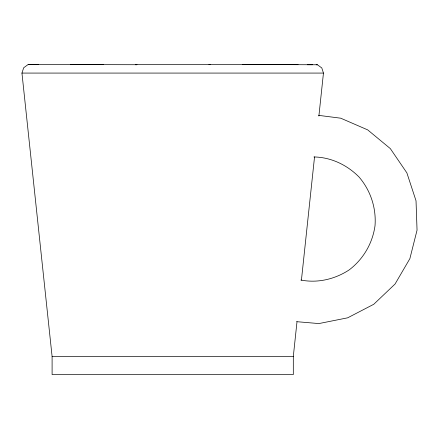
<?xml version="1.0" encoding="UTF-8"?>
<svg xmlns="http://www.w3.org/2000/svg" width="439" height="439" viewBox="0 0 439 439"><rect width="100%" height="100%" fill="white"/><g stroke="black" fill="none" stroke-linecap="round" stroke-linejoin="round"><path stroke-width="0.66" d="M33.128 64.445L28.2 64.473L23.679 67.76L21.95 73.077L52.098 356.495L52.098 374.582L293.307 374.582L293.307 356.495L297 321.749M301.423 280.192L314.543 156.877M318.89 116L323.455 73.077L321.787 67.935L317.413 64.763L271.264 64.615M33.792 64.473L38.528 64.445L28.2 64.473M316.184 64.769L317.413 64.763M70.553 64.418L103.346 64.423M136.897 64.445L135.382 64.445L275.061 64.615M242.421 64.478L298.097 64.478M38.528 64.517L33.128 64.517L136.897 64.72L135.382 64.72M208.904 64.517L210.232 64.517M242.454 64.566L245.11 64.566M307.273 64.72L312.486 64.72M21.95 73.077L323.455 73.077M52.098 356.495L293.307 356.495M300.852 280.044C317.693 283.353 334.979 279.215 349.224 269.875C363.338 259.125 372.601 243.266 375.027 225.69C376.349 208.004 370.631 190.548 359.097 177.071C347.134 164.938 331.105 157.261 313.951 156.953M296.605 321.677L318.873 323.57L347.688 317.814L373.765 304.282L395.056 284.028L409.872 258.653L417.05 230.162L416.024 200.799L406.876 172.878L390.326 148.601L367.684 129.878L340.724 118.195L318.555 115.353"/></g></svg>
